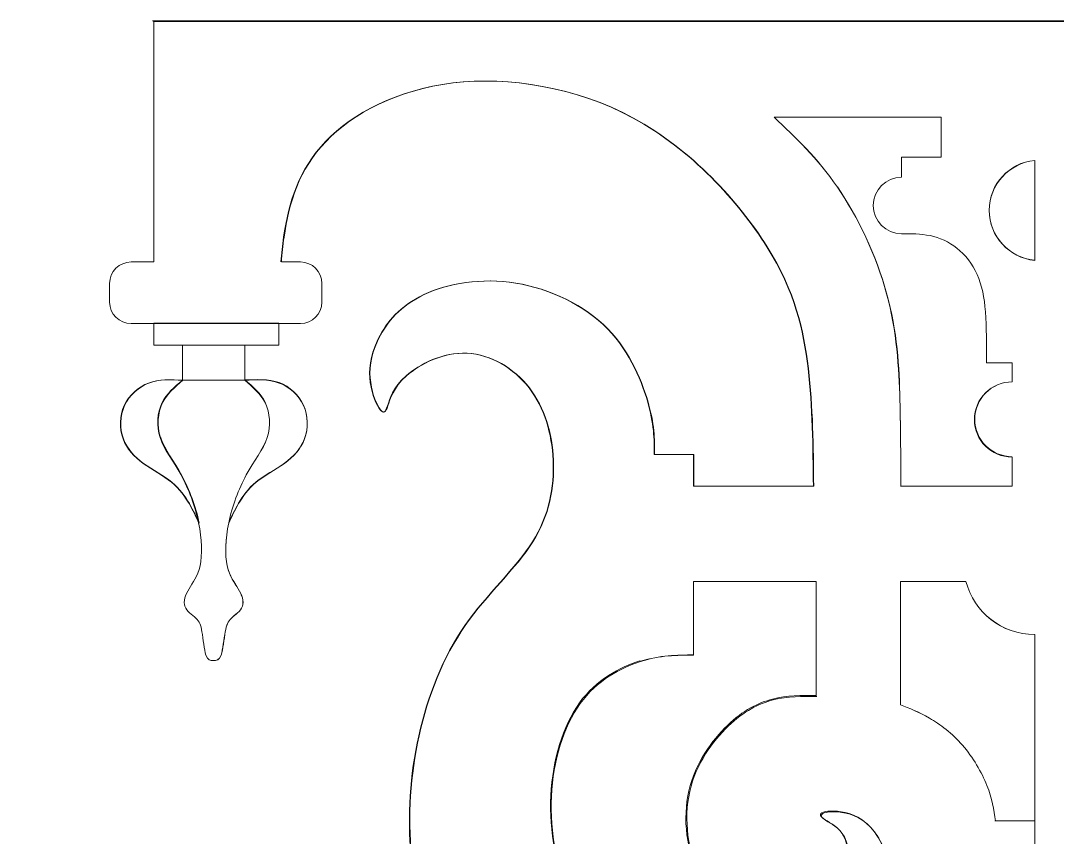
# Model space of a CAD drawing. Header units: centimetres. Extents: x -9.9 to 31.1, y -6.7 to 14.3.
# Drawn here: x 1.168 to 3.884, y 12.037 to 14.176 of the extents above; entities that cross this region are included whole.
import ezdxf

# ---------------------------------------------------------------- set-up
doc = ezdxf.new("R2010")
doc.units = ezdxf.units.CM
doc.header["$MEASUREMENT"] = 0
doc.layers.add('Layer 1', color=7, linetype='Continuous')

msp = doc.modelspace()

# ---------------------------------------------------------------- linework, layer by layer
at = {"layer": 'Layer 1', "lineweight": 9}
for points, knots in [([(1.517, 14.174), (1.517, 14.174), (1.517, 13.544), (1.517, 13.544), (1.517, 13.544), (1.517, 13.544), (1.457, 13.544), (1.457, 13.544), (1.457, 13.544), (1.426, 13.544), (1.401, 13.519), (1.401, 13.488), (1.401, 13.488), (1.401, 13.488), (1.401, 13.439), (1.401, 13.439), (1.401, 13.439), (1.401, 13.408), (1.426, 13.383), (1.457, 13.383), (1.457, 13.383), (1.457, 13.383), (1.517, 13.383), (1.517, 13.383), (1.517, 13.383), (1.517, 13.383), (1.844, 13.383), (1.844, 13.383), (1.844, 13.383), (1.844, 13.383), (1.901, 13.383), (1.901, 13.383), (1.901, 13.383), (1.932, 13.383), (1.957, 13.408), (1.957, 13.439), (1.957, 13.439), (1.957, 13.439), (1.957, 13.488), (1.957, 13.488), (1.957, 13.488), (1.957, 13.519), (1.932, 13.544), (1.901, 13.544), (1.901, 13.544), (1.901, 13.544), (1.851, 13.544), (1.851, 13.544), (1.851, 13.544), (1.853, 13.566), (1.855, 13.587), (1.858, 13.609), (1.858, 13.609), (1.871, 13.7), (1.897, 13.786), (1.968, 13.86), (1.968, 13.86), (2.039, 13.934), (2.155, 13.995), (2.301, 14.013), (2.301, 14.013), (2.447, 14.03), (2.623, 14.003), (2.774, 13.921), (2.774, 13.921), (2.925, 13.839), (3.05, 13.702), (3.124, 13.584), (3.124, 13.584), (3.198, 13.466), (3.22, 13.366), (3.232, 13.265), (3.232, 13.265), (3.244, 13.164), (3.245, 13.06), (3.246, 12.957), (3.246, 12.957), (3.246, 12.957), (2.932, 12.957), (2.932, 12.957), (2.932, 12.957), (2.932, 12.957), (2.932, 13.04), (2.932, 13.04), (2.932, 13.04), (2.932, 13.04), (2.829, 13.04), (2.829, 13.04), (2.829, 13.04), (2.829, 13.08), (2.829, 13.12), (2.811, 13.18), (2.811, 13.18), (2.794, 13.24), (2.759, 13.32), (2.695, 13.38), (2.695, 13.38), (2.631, 13.44), (2.538, 13.48), (2.449, 13.491), (2.449, 13.491), (2.359, 13.502), (2.273, 13.484), (2.214, 13.453), (2.214, 13.453), (2.155, 13.422), (2.122, 13.378), (2.103, 13.337), (2.103, 13.337), (2.085, 13.297), (2.08, 13.26), (2.085, 13.228), (2.085, 13.228), (2.089, 13.196), (2.102, 13.168), (2.111, 13.157), (2.111, 13.157), (2.12, 13.145), (2.124, 13.15), (2.13, 13.167), (2.13, 13.167), (2.136, 13.185), (2.144, 13.215), (2.179, 13.246), (2.179, 13.246), (2.214, 13.277), (2.276, 13.308), (2.338, 13.305), (2.338, 13.305), (2.4, 13.302), (2.461, 13.266), (2.501, 13.214), (2.501, 13.214), (2.541, 13.162), (2.561, 13.095), (2.564, 13.025), (2.564, 13.025), (2.567, 12.954), (2.554, 12.881), (2.51, 12.811), (2.51, 12.811), (2.466, 12.741), (2.391, 12.675), (2.333, 12.592), (2.333, 12.592), (2.275, 12.508), (2.235, 12.407), (2.212, 12.303), (2.212, 12.303), (2.189, 12.199), (2.182, 12.093), (2.192, 11.988), (2.192, 11.988), (2.202, 11.882), (2.228, 11.777), (2.281, 11.679), (2.281, 11.679), (2.334, 11.581), (2.413, 11.491), (2.493, 11.427), (2.493, 11.427), (2.572, 11.363), (2.652, 11.326), (2.718, 11.305), (2.718, 11.305), (2.784, 11.284), (2.837, 11.278), (2.877, 11.276), (2.877, 11.276), (2.918, 11.273), (2.946, 11.274), (2.975, 11.274), (2.975, 11.274), (2.975, 11.274), (2.975, 11.043), (2.975, 11.043), (2.975, 11.043), (3.022, 11.043), (3.069, 11.043), (3.124, 11.033), (3.124, 11.033), (3.179, 11.023), (3.241, 11.003), (3.296, 10.957), (3.296, 10.957), (3.351, 10.91), (3.4, 10.837), (3.399, 10.734), (3.399, 10.734), (3.398, 10.631), (3.347, 10.499), (3.26, 10.396), (3.26, 10.396), (3.173, 10.293), (3.051, 10.219), (2.92, 10.18), (2.92, 10.18), (2.79, 10.141), (2.652, 10.136), (2.543, 10.178), (2.543, 10.178), (2.434, 10.22), (2.355, 10.309), (2.32, 10.401), (2.32, 10.401), (2.286, 10.493), (2.296, 10.589), (2.333, 10.661), (2.333, 10.661), (2.37, 10.732), (2.432, 10.778), (2.496, 10.797), (2.496, 10.797), (2.56, 10.815), (2.624, 10.806), (2.672, 10.784), (2.672, 10.784), (2.72, 10.762), (2.751, 10.726), (2.763, 10.688), (2.763, 10.688), (2.775, 10.65), (2.767, 10.611), (2.769, 10.592), (2.769, 10.592), (2.771, 10.573), (2.783, 10.574), (2.801, 10.598), (2.801, 10.598), (2.819, 10.622), (2.841, 10.668), (2.838, 10.733), (2.838, 10.733), (2.835, 10.798), (2.806, 10.882), (2.731, 10.939), (2.731, 10.939), (2.656, 10.996), (2.535, 11.027), (2.41, 11.013), (2.41, 11.013), (2.286, 10.999), (2.159, 10.941), (2.074, 10.838), (2.074, 10.838), (1.988, 10.736), (1.944, 10.59), (1.934, 10.47), (1.934, 10.47), (1.924, 10.35), (1.947, 10.257), (1.975, 10.187), (1.975, 10.187), (2.003, 10.117), (2.036, 10.072), (2.07, 10.035), (2.07, 10.035), (2.105, 9.998), (2.142, 9.97), (2.179, 9.941), (2.179, 9.941), (2.179, 9.941), (1.787, 9.941), (1.787, 9.941), (1.787, 9.941), (1.787, 9.941), (1.787, 10.011), (1.787, 10.011), (1.787, 10.011), (1.787, 10.011), (1.687, 10.011), (1.687, 10.011), (1.687, 10.011), (1.687, 10.08), (1.631, 10.137), (1.561, 10.137), (1.561, 10.137), (1.492, 10.137), (1.435, 10.081), (1.435, 10.011), (1.435, 10.011), (1.434, 9.989), (1.433, 9.968), (1.419, 9.948), (1.419, 9.948), (1.406, 9.928), (1.381, 9.909), (1.337, 9.899), (1.337, 9.899), (1.293, 9.889), (1.231, 9.889), (1.168, 9.889), (1.168, 9.889), (1.168, 9.889), (1.168, 9.787), (1.168, 9.787), (1.168, 9.787), (1.168, 9.787), (4.155, 9.787), (4.155, 9.787), (4.155, 9.787), (4.155, 9.787), (4.155, 14.176), (4.155, 14.176), (4.155, 14.176), (4.155, 14.176), (1.513, 14.176), (1.513, 14.176), (1.513, 14.176), (1.513, 14.176), (1.517, 14.174), (1.517, 14.174)], [0, 0, 0, 0, 0.0126582, 0.0126582, 0.0126582, 0.0126582, 0.0253165, 0.0253165, 0.0253165, 0.0253165, 0.0379747, 0.0379747, 0.0379747, 0.0379747, 0.0506329, 0.0506329, 0.0506329, 0.0506329, 0.0632911, 0.0632911, 0.0632911, 0.0632911, 0.0759494, 0.0759494, 0.0759494, 0.0759494, 0.0886076, 0.0886076, 0.0886076, 0.0886076, 0.1012658, 0.1012658, 0.1012658, 0.1012658, 0.1139241, 0.1139241, 0.1139241, 0.1139241, 0.1265823, 0.1265823, 0.1265823, 0.1265823, 0.1392405, 0.1392405, 0.1392405, 0.1392405, 0.1518987, 0.1518987, 0.1518987, 0.1518987, 0.164557, 0.164557, 0.164557, 0.164557, 0.1772152, 0.1772152, 0.1772152, 0.1772152, 0.1898734, 0.1898734, 0.1898734, 0.1898734, 0.2025316, 0.2025316, 0.2025316, 0.2025316, 0.2151899, 0.2151899, 0.2151899, 0.2151899, 0.2278481, 0.2278481, 0.2278481, 0.2278481, 0.2405063, 0.2405063, 0.2405063, 0.2405063, 0.2531646, 0.2531646, 0.2531646, 0.2531646, 0.2658228, 0.2658228, 0.2658228, 0.2658228, 0.278481, 0.278481, 0.278481, 0.278481, 0.2911392, 0.2911392, 0.2911392, 0.2911392, 0.3037975, 0.3037975, 0.3037975, 0.3037975, 0.3164557, 0.3164557, 0.3164557, 0.3164557, 0.3291139, 0.3291139, 0.3291139, 0.3291139, 0.3417722, 0.3417722, 0.3417722, 0.3417722, 0.3544304, 0.3544304, 0.3544304, 0.3544304, 0.3670886, 0.3670886, 0.3670886, 0.3670886, 0.3797468, 0.3797468, 0.3797468, 0.3797468, 0.3924051, 0.3924051, 0.3924051, 0.3924051, 0.4050633, 0.4050633, 0.4050633, 0.4050633, 0.4177215, 0.4177215, 0.4177215, 0.4177215, 0.4303797, 0.4303797, 0.4303797, 0.4303797, 0.443038, 0.443038, 0.443038, 0.443038, 0.4556962, 0.4556962, 0.4556962, 0.4556962, 0.4683544, 0.4683544, 0.4683544, 0.4683544, 0.4810127, 0.4810127, 0.4810127, 0.4810127, 0.4936709, 0.4936709, 0.4936709, 0.4936709, 0.5063291, 0.5063291, 0.5063291, 0.5063291, 0.5189873, 0.5189873, 0.5189873, 0.5189873, 0.5316456, 0.5316456, 0.5316456, 0.5316456, 0.5443038, 0.5443038, 0.5443038, 0.5443038, 0.556962, 0.556962, 0.556962, 0.556962, 0.5696203, 0.5696203, 0.5696203, 0.5696203, 0.5822785, 0.5822785, 0.5822785, 0.5822785, 0.5949367, 0.5949367, 0.5949367, 0.5949367, 0.6075949, 0.6075949, 0.6075949, 0.6075949, 0.6202532, 0.6202532, 0.6202532, 0.6202532, 0.6329114, 0.6329114, 0.6329114, 0.6329114, 0.6455696, 0.6455696, 0.6455696, 0.6455696, 0.6582278, 0.6582278, 0.6582278, 0.6582278, 0.6708861, 0.6708861, 0.6708861, 0.6708861, 0.6835443, 0.6835443, 0.6835443, 0.6835443, 0.6962025, 0.6962025, 0.6962025, 0.6962025, 0.7088608, 0.7088608, 0.7088608, 0.7088608, 0.721519, 0.721519, 0.721519, 0.721519, 0.7341772, 0.7341772, 0.7341772, 0.7341772, 0.7468354, 0.7468354, 0.7468354, 0.7468354, 0.7594937, 0.7594937, 0.7594937, 0.7594937, 0.7721519, 0.7721519, 0.7721519, 0.7721519, 0.7848101, 0.7848101, 0.7848101, 0.7848101, 0.7974684, 0.7974684, 0.7974684, 0.7974684, 0.8101266, 0.8101266, 0.8101266, 0.8101266, 0.8227848, 0.8227848, 0.8227848, 0.8227848, 0.835443, 0.835443, 0.835443, 0.835443, 0.8481013, 0.8481013, 0.8481013, 0.8481013, 0.8607595, 0.8607595, 0.8607595, 0.8607595, 0.8734177, 0.8734177, 0.8734177, 0.8734177, 0.8860759, 0.8860759, 0.8860759, 0.8860759, 0.8987342, 0.8987342, 0.8987342, 0.8987342, 0.9113924, 0.9113924, 0.9113924, 0.9113924, 0.9240506, 0.9240506, 0.9240506, 0.9240506, 0.9367089, 0.9367089, 0.9367089, 0.9367089, 0.9493671, 0.9493671, 0.9493671, 0.9493671, 0.9620253, 0.9620253, 0.9620253, 0.9620253, 0.9746835, 0.9746835, 0.9746835, 0.9746835, 1, 1, 1, 1]), ([(1.171, 9.786), (1.171, 9.786), (4.158, 9.786), (4.158, 9.786), (4.158, 9.786), (4.158, 9.786), (4.158, 14.174), (4.158, 14.174), (4.158, 14.174), (4.158, 14.174), (1.517, 14.174), (1.517, 14.174)], [0, 0, 0, 0, 0.25, 0.25, 0.25, 0.25, 0.5, 0.5, 0.5, 0.5, 1, 1, 1, 1]), ([(1.85, 13.544), (1.852, 13.566), (1.854, 13.587), (1.857, 13.609), (1.857, 13.609), (1.87, 13.7), (1.896, 13.786), (1.967, 13.86), (1.967, 13.86), (2.038, 13.934), (2.154, 13.995), (2.3, 14.013), (2.3, 14.013), (2.446, 14.03), (2.622, 14.003), (2.773, 13.921), (2.773, 13.921), (2.924, 13.839), (3.049, 13.702), (3.123, 13.584), (3.123, 13.584), (3.197, 13.466), (3.219, 13.366), (3.231, 13.265), (3.231, 13.265), (3.243, 13.164), (3.244, 13.06), (3.245, 12.957)], [0, 0, 0, 0, 0.125, 0.125, 0.125, 0.125, 0.25, 0.25, 0.25, 0.25, 0.375, 0.375, 0.375, 0.375, 0.5, 0.5, 0.5, 0.5, 0.625, 0.625, 0.625, 0.625, 0.75, 0.75, 0.75, 0.75, 1, 1, 1, 1]), ([(3.142, 13.923), (3.198, 13.87), (3.255, 13.818), (3.308, 13.74), (3.308, 13.74), (3.361, 13.663), (3.41, 13.56), (3.437, 13.461), (3.437, 13.461), (3.464, 13.362), (3.469, 13.266), (3.472, 13.182), (3.472, 13.182), (3.474, 13.098), (3.474, 13.027), (3.474, 12.956)], [0, 0, 0, 0, 0.2, 0.2, 0.2, 0.2, 0.4, 0.4, 0.4, 0.4, 0.6, 0.6, 0.6, 0.6, 1, 1, 1, 1]), ([(3.308, 13.74), (3.255, 13.817), (3.199, 13.87), (3.142, 13.923), (3.142, 13.923), (3.142, 13.923), (3.58, 13.923), (3.58, 13.923), (3.58, 13.923), (3.58, 13.923), (3.58, 13.819), (3.58, 13.819), (3.58, 13.819), (3.58, 13.819), (3.476, 13.819), (3.476, 13.819), (3.476, 13.819), (3.476, 13.819), (3.476, 13.766), (3.476, 13.766), (3.476, 13.766), (3.435, 13.766), (3.402, 13.733), (3.402, 13.692), (3.402, 13.692), (3.402, 13.651), (3.435, 13.618), (3.476, 13.618), (3.476, 13.618), (3.501, 13.618), (3.526, 13.618), (3.551, 13.613), (3.551, 13.613), (3.576, 13.608), (3.6, 13.597), (3.621, 13.58), (3.621, 13.58), (3.643, 13.563), (3.662, 13.539), (3.674, 13.511), (3.674, 13.511), (3.687, 13.483), (3.693, 13.452), (3.696, 13.413), (3.696, 13.413), (3.699, 13.374), (3.699, 13.327), (3.699, 13.28), (3.699, 13.28), (3.699, 13.28), (3.766, 13.28), (3.766, 13.28), (3.766, 13.28), (3.766, 13.28), (3.766, 13.23), (3.766, 13.23), (3.766, 13.23), (3.712, 13.23), (3.667, 13.186), (3.667, 13.131), (3.667, 13.131), (3.667, 13.077), (3.711, 13.033), (3.766, 13.033), (3.766, 13.033), (3.766, 13.033), (3.766, 12.957), (3.766, 12.957), (3.766, 12.957), (3.766, 12.957), (3.474, 12.957), (3.474, 12.957), (3.474, 12.957), (3.474, 13.028), (3.474, 13.099), (3.472, 13.183), (3.472, 13.183), (3.47, 13.267), (3.465, 13.363), (3.437, 13.462), (3.437, 13.462), (3.41, 13.561), (3.361, 13.663), (3.308, 13.741), (3.308, 13.741), (3.308, 13.741), (3.308, 13.74), (3.308, 13.74)], [0, 0, 0, 0, 0.0434783, 0.0434783, 0.0434783, 0.0434783, 0.0869565, 0.0869565, 0.0869565, 0.0869565, 0.1304348, 0.1304348, 0.1304348, 0.1304348, 0.173913, 0.173913, 0.173913, 0.173913, 0.2173913, 0.2173913, 0.2173913, 0.2173913, 0.2608696, 0.2608696, 0.2608696, 0.2608696, 0.3043478, 0.3043478, 0.3043478, 0.3043478, 0.3478261, 0.3478261, 0.3478261, 0.3478261, 0.3913043, 0.3913043, 0.3913043, 0.3913043, 0.4347826, 0.4347826, 0.4347826, 0.4347826, 0.4782609, 0.4782609, 0.4782609, 0.4782609, 0.5217391, 0.5217391, 0.5217391, 0.5217391, 0.5652174, 0.5652174, 0.5652174, 0.5652174, 0.6086957, 0.6086957, 0.6086957, 0.6086957, 0.6521739, 0.6521739, 0.6521739, 0.6521739, 0.6956522, 0.6956522, 0.6956522, 0.6956522, 0.7391304, 0.7391304, 0.7391304, 0.7391304, 0.7826087, 0.7826087, 0.7826087, 0.7826087, 0.826087, 0.826087, 0.826087, 0.826087, 0.8695652, 0.8695652, 0.8695652, 0.8695652, 0.9130435, 0.9130435, 0.9130435, 0.9130435, 1, 1, 1, 1]), ([(3.825, 13.81), (3.758, 13.804), (3.706, 13.748), (3.706, 13.679), (3.706, 13.679), (3.706, 13.611), (3.758, 13.555), (3.825, 13.548)], [0, 0, 0, 0, 0.3333333, 0.3333333, 0.3333333, 0.3333333, 1, 1, 1, 1]), ([(3.706, 13.679), (3.706, 13.747), (3.758, 13.803), (3.825, 13.81), (3.825, 13.81), (3.825, 13.81), (3.825, 13.549), (3.825, 13.549), (3.825, 13.549), (3.758, 13.555), (3.706, 13.611), (3.706, 13.68), (3.706, 13.68), (3.706, 13.68), (3.706, 13.679), (3.706, 13.679)], [0, 0, 0, 0, 0.2, 0.2, 0.2, 0.2, 0.4, 0.4, 0.4, 0.4, 0.6, 0.6, 0.6, 0.6, 1, 1, 1, 1]), ([(3.476, 13.766), (3.435, 13.766), (3.402, 13.733), (3.402, 13.692), (3.402, 13.692), (3.402, 13.651), (3.435, 13.618), (3.476, 13.618)], [0, 0, 0, 0, 0.3333333, 0.3333333, 0.3333333, 0.3333333, 1, 1, 1, 1]), ([(3.476, 13.618), (3.501, 13.618), (3.526, 13.618), (3.551, 13.613), (3.551, 13.613), (3.576, 13.608), (3.6, 13.597), (3.621, 13.58), (3.621, 13.58), (3.643, 13.563), (3.662, 13.539), (3.674, 13.511), (3.674, 13.511), (3.687, 13.483), (3.693, 13.452), (3.696, 13.413), (3.696, 13.413), (3.699, 13.374), (3.699, 13.327), (3.699, 13.28)], [0, 0, 0, 0, 0.1666667, 0.1666667, 0.1666667, 0.1666667, 0.3333333, 0.3333333, 0.3333333, 0.3333333, 0.5, 0.5, 0.5, 0.5, 0.6666667, 0.6666667, 0.6666667, 0.6666667, 1, 1, 1, 1]), ([(1.517, 13.544), (1.517, 13.544), (1.457, 13.544), (1.457, 13.544), (1.457, 13.544), (1.426, 13.544), (1.401, 13.519), (1.401, 13.488), (1.401, 13.488), (1.401, 13.488), (1.401, 13.439), (1.401, 13.439), (1.401, 13.439), (1.401, 13.408), (1.426, 13.383), (1.457, 13.383), (1.457, 13.383), (1.457, 13.383), (1.901, 13.383), (1.901, 13.383), (1.901, 13.383), (1.932, 13.383), (1.957, 13.408), (1.957, 13.439), (1.957, 13.439), (1.957, 13.439), (1.957, 13.488), (1.957, 13.488), (1.957, 13.488), (1.957, 13.519), (1.932, 13.544), (1.901, 13.544), (1.901, 13.544), (1.901, 13.544), (1.851, 13.544), (1.851, 13.544)], [0, 0, 0, 0, 0.1, 0.1, 0.1, 0.1, 0.2, 0.2, 0.2, 0.2, 0.3, 0.3, 0.3, 0.3, 0.4, 0.4, 0.4, 0.4, 0.5, 0.5, 0.5, 0.5, 0.6, 0.6, 0.6, 0.6, 0.7, 0.7, 0.7, 0.7, 0.8, 0.8, 0.8, 0.8, 1, 1, 1, 1]), ([(2.828, 13.04), (2.828, 13.08), (2.828, 13.12), (2.81, 13.18), (2.81, 13.18), (2.793, 13.24), (2.758, 13.32), (2.694, 13.38), (2.694, 13.38), (2.63, 13.44), (2.537, 13.48), (2.448, 13.491), (2.448, 13.491), (2.358, 13.502), (2.272, 13.484), (2.213, 13.453), (2.213, 13.453), (2.154, 13.422), (2.121, 13.378), (2.102, 13.337), (2.102, 13.337), (2.084, 13.297), (2.079, 13.26), (2.084, 13.228), (2.084, 13.228), (2.088, 13.196), (2.101, 13.168), (2.11, 13.157), (2.11, 13.157), (2.119, 13.145), (2.123, 13.15), (2.129, 13.167), (2.129, 13.167), (2.135, 13.185), (2.143, 13.215), (2.178, 13.246), (2.178, 13.246), (2.213, 13.277), (2.275, 13.308), (2.337, 13.305), (2.337, 13.305), (2.399, 13.302), (2.46, 13.266), (2.5, 13.214), (2.5, 13.214), (2.54, 13.162), (2.56, 13.095), (2.563, 13.025), (2.563, 13.025), (2.566, 12.954), (2.553, 12.881), (2.509, 12.811), (2.509, 12.811), (2.465, 12.741), (2.39, 12.675), (2.332, 12.592), (2.332, 12.592), (2.274, 12.508), (2.234, 12.407), (2.211, 12.303), (2.211, 12.303), (2.188, 12.199), (2.181, 12.093), (2.191, 11.988), (2.191, 11.988), (2.201, 11.882), (2.227, 11.777), (2.28, 11.679), (2.28, 11.679), (2.333, 11.581), (2.412, 11.491), (2.492, 11.427), (2.492, 11.427), (2.571, 11.363), (2.651, 11.326), (2.717, 11.305), (2.717, 11.305), (2.783, 11.284), (2.836, 11.278), (2.876, 11.276), (2.876, 11.276), (2.917, 11.273), (2.945, 11.274), (2.974, 11.274)], [0, 0, 0, 0, 0.0454545, 0.0454545, 0.0454545, 0.0454545, 0.0909091, 0.0909091, 0.0909091, 0.0909091, 0.1363636, 0.1363636, 0.1363636, 0.1363636, 0.1818182, 0.1818182, 0.1818182, 0.1818182, 0.2272727, 0.2272727, 0.2272727, 0.2272727, 0.2727273, 0.2727273, 0.2727273, 0.2727273, 0.3181818, 0.3181818, 0.3181818, 0.3181818, 0.3636364, 0.3636364, 0.3636364, 0.3636364, 0.4090909, 0.4090909, 0.4090909, 0.4090909, 0.4545455, 0.4545455, 0.4545455, 0.4545455, 0.5, 0.5, 0.5, 0.5, 0.5454545, 0.5454545, 0.5454545, 0.5454545, 0.5909091, 0.5909091, 0.5909091, 0.5909091, 0.6363636, 0.6363636, 0.6363636, 0.6363636, 0.6818182, 0.6818182, 0.6818182, 0.6818182, 0.7272727, 0.7272727, 0.7272727, 0.7272727, 0.7727273, 0.7727273, 0.7727273, 0.7727273, 0.8181818, 0.8181818, 0.8181818, 0.8181818, 0.8636364, 0.8636364, 0.8636364, 0.8636364, 0.9090909, 0.9090909, 0.9090909, 0.9090909, 1, 1, 1, 1]), ([(1.844, 13.326), (1.844, 13.326), (1.844, 13.384), (1.844, 13.384), (1.844, 13.384), (1.844, 13.384), (1.517, 13.384), (1.517, 13.384), (1.517, 13.384), (1.517, 13.384), (1.517, 13.326), (1.517, 13.326), (1.517, 13.326), (1.517, 13.326), (1.592, 13.326), (1.592, 13.326), (1.592, 13.326), (1.592, 13.326), (1.755, 13.326), (1.755, 13.326), (1.755, 13.326), (1.755, 13.326), (1.844, 13.326), (1.844, 13.326)], [0, 0, 0, 0, 0.1428571, 0.1428571, 0.1428571, 0.1428571, 0.2857143, 0.2857143, 0.2857143, 0.2857143, 0.4285714, 0.4285714, 0.4285714, 0.4285714, 0.5714286, 0.5714286, 0.5714286, 0.5714286, 0.7142857, 0.7142857, 0.7142857, 0.7142857, 1, 1, 1, 1]), ([(1.517, 13.383), (1.517, 13.383), (1.517, 13.326), (1.517, 13.326), (1.517, 13.326), (1.517, 13.326), (1.844, 13.326), (1.844, 13.326)], [0, 0, 0, 0, 0.3333333, 0.3333333, 0.3333333, 0.3333333, 1, 1, 1, 1]), ([(1.592, 13.326), (1.592, 13.326), (1.592, 13.234), (1.592, 13.234), (1.592, 13.234), (1.592, 13.234), (1.755, 13.234), (1.755, 13.234), (1.755, 13.234), (1.755, 13.234), (1.755, 13.326), (1.755, 13.326)], [0, 0, 0, 0, 0.25, 0.25, 0.25, 0.25, 0.5, 0.5, 0.5, 0.5, 1, 1, 1, 1]), ([(1.755, 13.234), (1.755, 13.234), (1.755, 13.326), (1.755, 13.326), (1.755, 13.326), (1.755, 13.326), (1.592, 13.326), (1.592, 13.326), (1.592, 13.326), (1.592, 13.326), (1.592, 13.234), (1.592, 13.234), (1.592, 13.234), (1.592, 13.234), (1.755, 13.234), (1.755, 13.234)], [0, 0, 0, 0, 0.2, 0.2, 0.2, 0.2, 0.4, 0.4, 0.4, 0.4, 0.6, 0.6, 0.6, 0.6, 1, 1, 1, 1]), ([(1.592, 13.234), (1.561, 13.236), (1.53, 13.237), (1.503, 13.227), (1.503, 13.227), (1.476, 13.217), (1.452, 13.195), (1.439, 13.168), (1.439, 13.168), (1.427, 13.141), (1.426, 13.108), (1.436, 13.081), (1.436, 13.081), (1.446, 13.054), (1.465, 13.034), (1.489, 13.016), (1.489, 13.016), (1.513, 12.999), (1.542, 12.984), (1.563, 12.967), (1.563, 12.967), (1.584, 12.95), (1.598, 12.929), (1.609, 12.911), (1.609, 12.911), (1.62, 12.893), (1.627, 12.876), (1.635, 12.86)], [0, 0, 0, 0, 0.125, 0.125, 0.125, 0.125, 0.25, 0.25, 0.25, 0.25, 0.375, 0.375, 0.375, 0.375, 0.5, 0.5, 0.5, 0.5, 0.625, 0.625, 0.625, 0.625, 0.75, 0.75, 0.75, 0.75, 1, 1, 1, 1]), ([(1.534, 13.084), (1.524, 13.115), (1.527, 13.149), (1.539, 13.174), (1.539, 13.174), (1.551, 13.199), (1.572, 13.216), (1.593, 13.234), (1.593, 13.234), (1.562, 13.236), (1.531, 13.237), (1.504, 13.227), (1.504, 13.227), (1.477, 13.217), (1.453, 13.195), (1.44, 13.168), (1.44, 13.168), (1.428, 13.141), (1.427, 13.108), (1.437, 13.081), (1.437, 13.081), (1.447, 13.054), (1.466, 13.034), (1.49, 13.016), (1.49, 13.016), (1.514, 12.999), (1.543, 12.984), (1.564, 12.967), (1.564, 12.967), (1.585, 12.95), (1.599, 12.929), (1.61, 12.911), (1.61, 12.911), (1.621, 12.893), (1.628, 12.876), (1.636, 12.86), (1.636, 12.86), (1.627, 12.903), (1.61, 12.948), (1.59, 12.985), (1.59, 12.985), (1.57, 13.022), (1.546, 13.052), (1.535, 13.083), (1.535, 13.083), (1.535, 13.083), (1.534, 13.084), (1.534, 13.084)], [0, 0, 0, 0, 0.0769231, 0.0769231, 0.0769231, 0.0769231, 0.1538462, 0.1538462, 0.1538462, 0.1538462, 0.2307692, 0.2307692, 0.2307692, 0.2307692, 0.3076923, 0.3076923, 0.3076923, 0.3076923, 0.3846154, 0.3846154, 0.3846154, 0.3846154, 0.4615385, 0.4615385, 0.4615385, 0.4615385, 0.5384615, 0.5384615, 0.5384615, 0.5384615, 0.6153846, 0.6153846, 0.6153846, 0.6153846, 0.6923077, 0.6923077, 0.6923077, 0.6923077, 0.7692308, 0.7692308, 0.7692308, 0.7692308, 0.8461538, 0.8461538, 0.8461538, 0.8461538, 1, 1, 1, 1]), ([(1.592, 13.234), (1.571, 13.217), (1.55, 13.2), (1.538, 13.174), (1.538, 13.174), (1.526, 13.149), (1.523, 13.115), (1.533, 13.084), (1.533, 13.084), (1.543, 13.053), (1.568, 13.023), (1.588, 12.986), (1.588, 12.986), (1.608, 12.949), (1.625, 12.904), (1.634, 12.861), (1.634, 12.861), (1.643, 12.818), (1.644, 12.777), (1.638, 12.748), (1.638, 12.748), (1.632, 12.72), (1.618, 12.704), (1.609, 12.688), (1.609, 12.688), (1.599, 12.672), (1.594, 12.655), (1.598, 12.642), (1.598, 12.642), (1.603, 12.629), (1.617, 12.62), (1.627, 12.611), (1.627, 12.611), (1.636, 12.602), (1.64, 12.594), (1.643, 12.575), (1.643, 12.575), (1.646, 12.557), (1.649, 12.528), (1.653, 12.514), (1.653, 12.514), (1.658, 12.5), (1.665, 12.5), (1.673, 12.5)], [0, 0, 0, 0, 0.0833333, 0.0833333, 0.0833333, 0.0833333, 0.1666667, 0.1666667, 0.1666667, 0.1666667, 0.25, 0.25, 0.25, 0.25, 0.3333333, 0.3333333, 0.3333333, 0.3333333, 0.4166667, 0.4166667, 0.4166667, 0.4166667, 0.5, 0.5, 0.5, 0.5, 0.5833333, 0.5833333, 0.5833333, 0.5833333, 0.6666667, 0.6666667, 0.6666667, 0.6666667, 0.75, 0.75, 0.75, 0.75, 0.8333333, 0.8333333, 0.8333333, 0.8333333, 1, 1, 1, 1]), ([(1.755, 13.234), (1.755, 13.234), (1.592, 13.234), (1.592, 13.234), (1.592, 13.234), (1.571, 13.217), (1.55, 13.2), (1.538, 13.174), (1.538, 13.174), (1.526, 13.149), (1.523, 13.115), (1.533, 13.084), (1.533, 13.084), (1.543, 13.053), (1.568, 13.023), (1.588, 12.986), (1.588, 12.986), (1.608, 12.949), (1.625, 12.904), (1.634, 12.861), (1.634, 12.861), (1.643, 12.818), (1.644, 12.777), (1.638, 12.748), (1.638, 12.748), (1.632, 12.72), (1.618, 12.704), (1.609, 12.688), (1.609, 12.688), (1.599, 12.672), (1.594, 12.655), (1.598, 12.642), (1.598, 12.642), (1.603, 12.629), (1.617, 12.62), (1.627, 12.611), (1.627, 12.611), (1.636, 12.602), (1.64, 12.594), (1.643, 12.575), (1.643, 12.575), (1.646, 12.557), (1.649, 12.528), (1.653, 12.514), (1.653, 12.514), (1.658, 12.5), (1.665, 12.5), (1.673, 12.5), (1.673, 12.5), (1.68, 12.5), (1.688, 12.5), (1.693, 12.514), (1.693, 12.514), (1.698, 12.528), (1.7, 12.557), (1.704, 12.575), (1.704, 12.575), (1.707, 12.593), (1.711, 12.602), (1.72, 12.611), (1.72, 12.611), (1.729, 12.62), (1.744, 12.629), (1.749, 12.642), (1.749, 12.642), (1.754, 12.655), (1.748, 12.672), (1.738, 12.688), (1.738, 12.688), (1.728, 12.704), (1.715, 12.719), (1.709, 12.748), (1.709, 12.748), (1.703, 12.776), (1.704, 12.818), (1.713, 12.861), (1.713, 12.861), (1.722, 12.904), (1.739, 12.949), (1.759, 12.986), (1.759, 12.986), (1.779, 13.023), (1.803, 13.053), (1.814, 13.084), (1.814, 13.084), (1.824, 13.115), (1.821, 13.149), (1.809, 13.174), (1.809, 13.174), (1.797, 13.199), (1.776, 13.216), (1.755, 13.234)], [0, 0, 0, 0, 0.0416667, 0.0416667, 0.0416667, 0.0416667, 0.0833333, 0.0833333, 0.0833333, 0.0833333, 0.125, 0.125, 0.125, 0.125, 0.1666667, 0.1666667, 0.1666667, 0.1666667, 0.2083333, 0.2083333, 0.2083333, 0.2083333, 0.25, 0.25, 0.25, 0.25, 0.2916667, 0.2916667, 0.2916667, 0.2916667, 0.3333333, 0.3333333, 0.3333333, 0.3333333, 0.375, 0.375, 0.375, 0.375, 0.4166667, 0.4166667, 0.4166667, 0.4166667, 0.4583333, 0.4583333, 0.4583333, 0.4583333, 0.5, 0.5, 0.5, 0.5, 0.5416667, 0.5416667, 0.5416667, 0.5416667, 0.5833333, 0.5833333, 0.5833333, 0.5833333, 0.625, 0.625, 0.625, 0.625, 0.6666667, 0.6666667, 0.6666667, 0.6666667, 0.7083333, 0.7083333, 0.7083333, 0.7083333, 0.75, 0.75, 0.75, 0.75, 0.7916667, 0.7916667, 0.7916667, 0.7916667, 0.8333333, 0.8333333, 0.8333333, 0.8333333, 0.875, 0.875, 0.875, 0.875, 0.9166667, 0.9166667, 0.9166667, 0.9166667, 1, 1, 1, 1]), ([(1.755, 13.234), (1.776, 13.217), (1.797, 13.2), (1.809, 13.174), (1.809, 13.174), (1.821, 13.149), (1.824, 13.115), (1.814, 13.084), (1.814, 13.084), (1.804, 13.053), (1.779, 13.023), (1.759, 12.986), (1.759, 12.986), (1.739, 12.949), (1.722, 12.904), (1.713, 12.861), (1.713, 12.861), (1.704, 12.818), (1.703, 12.777), (1.709, 12.748), (1.709, 12.748), (1.715, 12.72), (1.729, 12.704), (1.738, 12.688), (1.738, 12.688), (1.748, 12.672), (1.753, 12.655), (1.749, 12.642), (1.749, 12.642), (1.744, 12.629), (1.73, 12.62), (1.72, 12.611), (1.72, 12.611), (1.711, 12.602), (1.707, 12.594), (1.704, 12.575), (1.704, 12.575), (1.701, 12.557), (1.698, 12.528), (1.693, 12.514), (1.693, 12.514), (1.688, 12.5), (1.681, 12.5), (1.673, 12.5)], [0, 0, 0, 0, 0.0833333, 0.0833333, 0.0833333, 0.0833333, 0.1666667, 0.1666667, 0.1666667, 0.1666667, 0.25, 0.25, 0.25, 0.25, 0.3333333, 0.3333333, 0.3333333, 0.3333333, 0.4166667, 0.4166667, 0.4166667, 0.4166667, 0.5, 0.5, 0.5, 0.5, 0.5833333, 0.5833333, 0.5833333, 0.5833333, 0.6666667, 0.6666667, 0.6666667, 0.6666667, 0.75, 0.75, 0.75, 0.75, 0.8333333, 0.8333333, 0.8333333, 0.8333333, 1, 1, 1, 1]), ([(1.809, 13.174), (1.821, 13.149), (1.824, 13.115), (1.814, 13.084), (1.814, 13.084), (1.804, 13.053), (1.779, 13.023), (1.759, 12.986), (1.759, 12.986), (1.739, 12.949), (1.722, 12.904), (1.713, 12.861), (1.713, 12.861), (1.72, 12.877), (1.728, 12.894), (1.739, 12.912), (1.739, 12.912), (1.75, 12.93), (1.763, 12.951), (1.785, 12.968), (1.785, 12.968), (1.806, 12.985), (1.835, 12.999), (1.859, 13.017), (1.859, 13.017), (1.883, 13.034), (1.903, 13.055), (1.912, 13.082), (1.912, 13.082), (1.922, 13.109), (1.921, 13.142), (1.909, 13.169), (1.909, 13.169), (1.897, 13.196), (1.873, 13.218), (1.845, 13.228), (1.845, 13.228), (1.817, 13.238), (1.786, 13.236), (1.755, 13.235), (1.755, 13.235), (1.776, 13.218), (1.797, 13.201), (1.809, 13.175), (1.809, 13.175), (1.809, 13.175), (1.809, 13.174), (1.809, 13.174)], [0, 0, 0, 0, 0.0769231, 0.0769231, 0.0769231, 0.0769231, 0.1538462, 0.1538462, 0.1538462, 0.1538462, 0.2307692, 0.2307692, 0.2307692, 0.2307692, 0.3076923, 0.3076923, 0.3076923, 0.3076923, 0.3846154, 0.3846154, 0.3846154, 0.3846154, 0.4615385, 0.4615385, 0.4615385, 0.4615385, 0.5384615, 0.5384615, 0.5384615, 0.5384615, 0.6153846, 0.6153846, 0.6153846, 0.6153846, 0.6923077, 0.6923077, 0.6923077, 0.6923077, 0.7692308, 0.7692308, 0.7692308, 0.7692308, 0.8461538, 0.8461538, 0.8461538, 0.8461538, 1, 1, 1, 1]), ([(1.755, 13.234), (1.786, 13.236), (1.817, 13.237), (1.845, 13.227), (1.845, 13.227), (1.873, 13.217), (1.897, 13.195), (1.909, 13.168), (1.909, 13.168), (1.921, 13.141), (1.922, 13.108), (1.912, 13.081), (1.912, 13.081), (1.902, 13.054), (1.883, 13.034), (1.859, 13.016), (1.859, 13.016), (1.835, 12.999), (1.806, 12.984), (1.785, 12.967), (1.785, 12.967), (1.764, 12.95), (1.75, 12.929), (1.739, 12.911), (1.739, 12.911), (1.728, 12.893), (1.721, 12.876), (1.713, 12.86)], [0, 0, 0, 0, 0.125, 0.125, 0.125, 0.125, 0.25, 0.25, 0.25, 0.25, 0.375, 0.375, 0.375, 0.375, 0.5, 0.5, 0.5, 0.5, 0.625, 0.625, 0.625, 0.625, 0.75, 0.75, 0.75, 0.75, 1, 1, 1, 1]), ([(3.766, 13.23), (3.712, 13.23), (3.668, 13.186), (3.668, 13.132), (3.668, 13.132), (3.668, 13.078), (3.712, 13.034), (3.766, 13.034)], [0, 0, 0, 0, 0.3333333, 0.3333333, 0.3333333, 0.3333333, 1, 1, 1, 1]), ([(3.474, 12.957), (3.474, 12.957), (3.766, 12.957), (3.766, 12.957), (3.766, 12.957), (3.766, 12.957), (3.766, 13.033), (3.766, 13.033)], [0, 0, 0, 0, 0.3333333, 0.3333333, 0.3333333, 0.3333333, 1, 1, 1, 1]), ([(2.792, 12.498), (2.844, 12.514), (2.888, 12.514), (2.931, 12.515), (2.931, 12.515), (2.931, 12.515), (2.931, 12.707), (2.931, 12.707), (2.931, 12.707), (2.931, 12.707), (3.252, 12.707), (3.252, 12.707), (3.252, 12.707), (3.252, 12.707), (3.252, 12.408), (3.252, 12.408), (3.252, 12.408), (3.214, 12.409), (3.176, 12.409), (3.138, 12.399), (3.138, 12.399), (3.1, 12.389), (3.061, 12.37), (3.02, 12.33), (3.02, 12.33), (2.979, 12.291), (2.936, 12.231), (2.919, 12.159), (2.919, 12.159), (2.902, 12.086), (2.912, 11.999), (2.949, 11.935), (2.949, 11.935), (2.985, 11.871), (3.048, 11.829), (3.117, 11.818), (3.117, 11.818), (3.186, 11.808), (3.261, 11.829), (3.3, 11.871), (3.3, 11.871), (3.339, 11.913), (3.342, 11.978), (3.333, 12.016), (3.333, 12.016), (3.324, 12.054), (3.303, 12.066), (3.287, 12.076), (3.287, 12.076), (3.271, 12.086), (3.26, 12.093), (3.265, 12.099), (3.265, 12.099), (3.27, 12.105), (3.291, 12.108), (3.318, 12.104), (3.318, 12.104), (3.345, 12.1), (3.378, 12.087), (3.405, 12.051), (3.405, 12.051), (3.432, 12.015), (3.452, 11.954), (3.433, 11.884), (3.433, 11.884), (3.414, 11.813), (3.354, 11.733), (3.283, 11.685), (3.283, 11.685), (3.211, 11.637), (3.127, 11.622), (3.043, 11.623), (3.043, 11.623), (2.96, 11.625), (2.877, 11.644), (2.801, 11.686), (2.801, 11.686), (2.725, 11.728), (2.656, 11.792), (2.613, 11.873), (2.613, 11.873), (2.57, 11.954), (2.553, 12.053), (2.557, 12.146), (2.557, 12.146), (2.562, 12.24), (2.588, 12.328), (2.632, 12.389), (2.632, 12.389), (2.676, 12.45), (2.738, 12.482), (2.79, 12.499), (2.79, 12.499), (2.79, 12.499), (2.792, 12.498), (2.792, 12.498)], [0, 0, 0, 0, 0.04, 0.04, 0.04, 0.04, 0.08, 0.08, 0.08, 0.08, 0.12, 0.12, 0.12, 0.12, 0.16, 0.16, 0.16, 0.16, 0.2, 0.2, 0.2, 0.2, 0.24, 0.24, 0.24, 0.24, 0.28, 0.28, 0.28, 0.28, 0.32, 0.32, 0.32, 0.32, 0.36, 0.36, 0.36, 0.36, 0.4, 0.4, 0.4, 0.4, 0.44, 0.44, 0.44, 0.44, 0.48, 0.48, 0.48, 0.48, 0.52, 0.52, 0.52, 0.52, 0.56, 0.56, 0.56, 0.56, 0.6, 0.6, 0.6, 0.6, 0.64, 0.64, 0.64, 0.64, 0.68, 0.68, 0.68, 0.68, 0.72, 0.72, 0.72, 0.72, 0.76, 0.76, 0.76, 0.76, 0.8, 0.8, 0.8, 0.8, 0.84, 0.84, 0.84, 0.84, 0.88, 0.88, 0.88, 0.88, 0.92, 0.92, 0.92, 0.92, 1, 1, 1, 1]), ([(2.931, 12.514), (2.931, 12.514), (2.931, 12.707), (2.931, 12.707), (2.931, 12.707), (2.931, 12.707), (3.252, 12.707), (3.252, 12.707), (3.252, 12.707), (3.252, 12.707), (3.252, 12.407), (3.252, 12.407)], [0, 0, 0, 0, 0.25, 0.25, 0.25, 0.25, 0.5, 0.5, 0.5, 0.5, 1, 1, 1, 1]), ([(3.825, 12.08), (3.825, 12.08), (3.722, 12.08), (3.722, 12.08), (3.722, 12.08), (3.718, 12.109), (3.714, 12.139), (3.7, 12.173), (3.7, 12.173), (3.686, 12.207), (3.663, 12.247), (3.636, 12.278), (3.636, 12.278), (3.609, 12.309), (3.577, 12.333), (3.549, 12.349), (3.549, 12.349), (3.521, 12.365), (3.497, 12.375), (3.473, 12.384), (3.473, 12.384), (3.473, 12.384), (3.473, 12.707), (3.473, 12.707), (3.473, 12.707), (3.473, 12.707), (3.645, 12.707), (3.645, 12.707), (3.645, 12.707), (3.666, 12.627), (3.738, 12.568), (3.825, 12.568), (3.825, 12.568), (3.825, 12.568), (3.825, 12.081), (3.825, 12.081), (3.825, 12.081), (3.825, 12.081), (3.825, 12.08), (3.825, 12.08)], [0, 0, 0, 0, 0.0909091, 0.0909091, 0.0909091, 0.0909091, 0.1818182, 0.1818182, 0.1818182, 0.1818182, 0.2727273, 0.2727273, 0.2727273, 0.2727273, 0.3636364, 0.3636364, 0.3636364, 0.3636364, 0.4545455, 0.4545455, 0.4545455, 0.4545455, 0.5454545, 0.5454545, 0.5454545, 0.5454545, 0.6363636, 0.6363636, 0.6363636, 0.6363636, 0.7272727, 0.7272727, 0.7272727, 0.7272727, 0.8181818, 0.8181818, 0.8181818, 0.8181818, 1, 1, 1, 1]), ([(2.931, 12.514), (2.888, 12.514), (2.844, 12.514), (2.792, 12.497), (2.792, 12.497), (2.74, 12.481), (2.678, 12.448), (2.634, 12.387), (2.634, 12.387), (2.59, 12.326), (2.563, 12.238), (2.559, 12.144), (2.559, 12.144), (2.554, 12.05), (2.572, 11.952), (2.615, 11.871), (2.615, 11.871), (2.658, 11.79), (2.727, 11.726), (2.803, 11.684), (2.803, 11.684), (2.879, 11.642), (2.961, 11.623), (3.045, 11.621), (3.045, 11.621), (3.128, 11.619), (3.213, 11.635), (3.285, 11.683), (3.285, 11.683), (3.357, 11.731), (3.416, 11.812), (3.435, 11.882), (3.435, 11.882), (3.454, 11.953), (3.434, 12.013), (3.407, 12.049), (3.407, 12.049), (3.38, 12.085), (3.347, 12.098), (3.32, 12.102), (3.32, 12.102), (3.293, 12.106), (3.272, 12.103), (3.267, 12.097), (3.267, 12.097), (3.262, 12.091), (3.273, 12.084), (3.289, 12.074), (3.289, 12.074), (3.305, 12.064), (3.326, 12.052), (3.335, 12.014), (3.335, 12.014), (3.344, 11.976), (3.341, 11.912), (3.302, 11.869), (3.302, 11.869), (3.263, 11.827), (3.188, 11.806), (3.119, 11.816), (3.119, 11.816), (3.05, 11.826), (2.987, 11.868), (2.951, 11.933), (2.951, 11.933), (2.915, 11.997), (2.905, 12.084), (2.921, 12.157), (2.921, 12.157), (2.938, 12.23), (2.981, 12.289), (3.022, 12.328), (3.022, 12.328), (3.063, 12.367), (3.102, 12.387), (3.14, 12.397), (3.14, 12.397), (3.178, 12.407), (3.216, 12.406), (3.254, 12.406)], [0, 0, 0, 0, 0.047619, 0.047619, 0.047619, 0.047619, 0.0952381, 0.0952381, 0.0952381, 0.0952381, 0.1428571, 0.1428571, 0.1428571, 0.1428571, 0.1904762, 0.1904762, 0.1904762, 0.1904762, 0.2380952, 0.2380952, 0.2380952, 0.2380952, 0.2857143, 0.2857143, 0.2857143, 0.2857143, 0.3333333, 0.3333333, 0.3333333, 0.3333333, 0.3809524, 0.3809524, 0.3809524, 0.3809524, 0.4285714, 0.4285714, 0.4285714, 0.4285714, 0.4761905, 0.4761905, 0.4761905, 0.4761905, 0.5238095, 0.5238095, 0.5238095, 0.5238095, 0.5714286, 0.5714286, 0.5714286, 0.5714286, 0.6190476, 0.6190476, 0.6190476, 0.6190476, 0.6666667, 0.6666667, 0.6666667, 0.6666667, 0.7142857, 0.7142857, 0.7142857, 0.7142857, 0.7619048, 0.7619048, 0.7619048, 0.7619048, 0.8095238, 0.8095238, 0.8095238, 0.8095238, 0.8571429, 0.8571429, 0.8571429, 0.8571429, 0.9047619, 0.9047619, 0.9047619, 0.9047619, 1, 1, 1, 1]), ([(3.473, 12.384), (3.497, 12.375), (3.521, 12.366), (3.549, 12.349), (3.549, 12.349), (3.577, 12.333), (3.609, 12.309), (3.636, 12.278), (3.636, 12.278), (3.663, 12.247), (3.686, 12.207), (3.7, 12.173), (3.7, 12.173), (3.714, 12.139), (3.718, 12.109), (3.722, 12.08)], [0, 0, 0, 0, 0.2, 0.2, 0.2, 0.2, 0.4, 0.4, 0.4, 0.4, 0.6, 0.6, 0.6, 0.6, 1, 1, 1, 1])]:
    msp.add_open_spline(points, degree=3, knots=knots, dxfattribs=at)
for points in [[(1.517, 14.174), (1.517, 14.174), (1.517, 13.544), (1.517, 13.544)], [(3.142, 13.923), (3.142, 13.923), (3.58, 13.923), (3.58, 13.923)], [(3.58, 13.923), (3.58, 13.923), (3.58, 13.819), (3.58, 13.819)], [(3.476, 13.766), (3.476, 13.766), (3.476, 13.819), (3.476, 13.819)], [(3.58, 13.819), (3.58, 13.819), (3.476, 13.819), (3.476, 13.819)], [(3.825, 13.548), (3.825, 13.548), (3.825, 13.81), (3.825, 13.81)], [(1.844, 13.326), (1.844, 13.345), (1.844, 13.364), (1.844, 13.383)], [(3.766, 13.28), (3.766, 13.28), (3.699, 13.28), (3.699, 13.28)], [(3.766, 13.23), (3.766, 13.23), (3.766, 13.28), (3.766, 13.28)], [(2.828, 13.04), (2.828, 13.04), (2.931, 13.04), (2.931, 13.04)], [(2.931, 12.957), (2.931, 12.957), (2.931, 13.04), (2.931, 13.04)], [(2.931, 12.957), (2.931, 12.957), (3.245, 12.957), (3.245, 12.957)], [(3.473, 12.707), (3.473, 12.707), (3.645, 12.707), (3.645, 12.707)], [(3.473, 12.384), (3.473, 12.384), (3.473, 12.707), (3.473, 12.707)], [(3.825, 12.568), (3.739, 12.568), (3.666, 12.627), (3.645, 12.707)], [(3.825, 12.568), (3.825, 12.568), (3.825, 10.991), (3.825, 10.991)], [(3.825, 12.08), (3.825, 12.08), (3.721, 12.08), (3.721, 12.08)]]:
    msp.add_open_spline(points, degree=3, dxfattribs=at)

doc.saveas('drawing.dxf')
